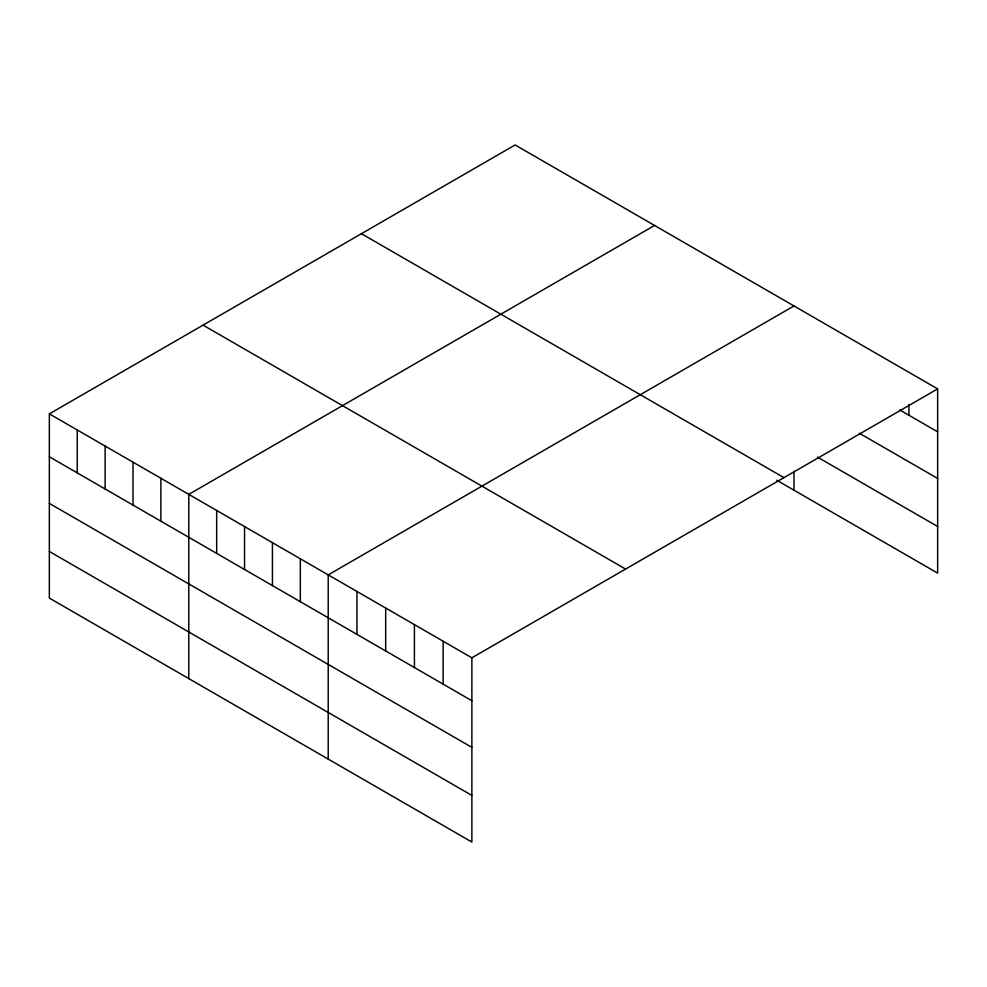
<?xml version="1.0" encoding="UTF-8"?>
<svg xmlns="http://www.w3.org/2000/svg" width="987" height="987" viewBox="0 0 987 987"><rect width="100%" height="100%" fill="white"/><g stroke="black" fill="none" stroke-linecap="round" stroke-linejoin="round"><path stroke-width="1.48" d="M49.35 413.874L471.872 657.811L471.872 842.047L49.35 598.097L49.35 413.874L515.128 144.953L937.65 388.903L937.65 573.126L776.732 480.225M654.554 225.455L188.788 494.376L188.788 678.6M793.992 305.958L328.215 574.878L328.215 759.102M471.872 657.811L937.65 388.903M899.774 409.95L937.65 431.812M859.295 433.207L937.65 478.448M817.495 457.129L937.65 526.49M361.415 233.697L783.949 477.646M203.051 325.13L625.585 569.067M49.35 456.784L471.872 700.733M49.35 503.419L471.872 747.356M49.35 551.462L471.872 795.411M908.916 404.497L908.916 415.231M793.992 471.243L793.992 490.194M443.138 641.229L443.138 684.139M414.417 624.635L414.417 667.545M385.683 608.054L385.683 650.964M356.949 591.46L356.949 634.37M300.332 558.778L300.332 601.688M272.437 542.677L272.437 585.587M244.554 526.577L244.554 569.487M216.671 510.476L216.671 553.386M160.893 478.276L160.893 521.185M133.011 462.175L133.011 505.085M105.128 446.075L105.128 488.984M77.233 429.974L77.233 472.884"/></g></svg>
